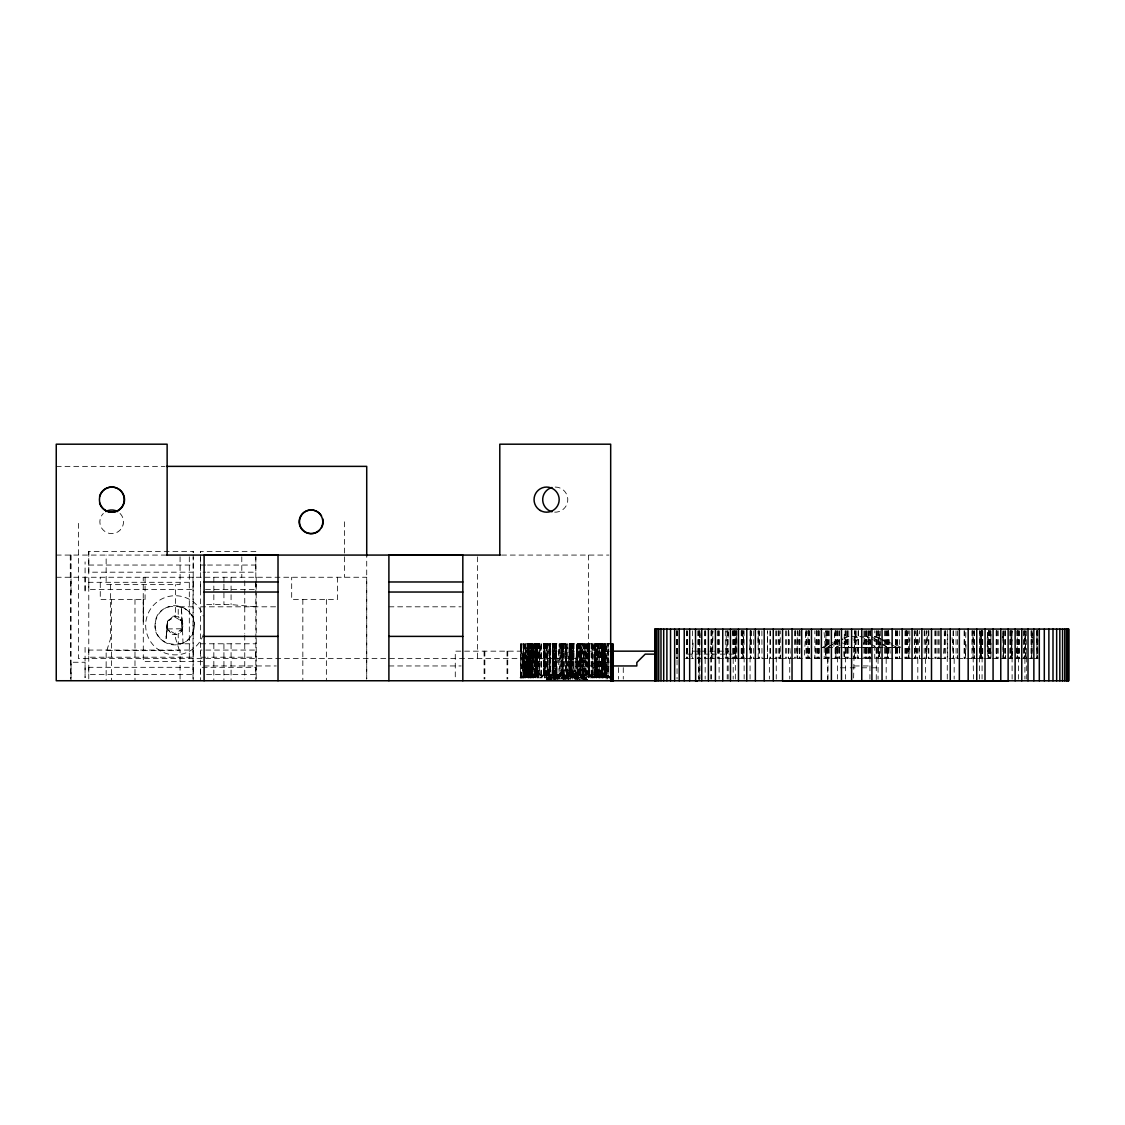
<?xml version="1.0" encoding="UTF-8"?>
<svg xmlns="http://www.w3.org/2000/svg" width="1125" height="1125" viewBox="0 0 1125 1125"><rect width="100%" height="100%" fill="white"/><g stroke="black" fill="none" stroke-linecap="round" stroke-linejoin="round"><path stroke-width="0.75" stroke-dasharray="5 3.75" d="M71.03 677.602L71.03 662.259L85.078 662.259L85.078 677.602L85.078 646.917M71.03 592.594L71.03 577.252M85.078 577.252L85.078 592.594L85.078 561.895M193.191 551.377L193.191 552.487L193.191 551.377L88.777 551.377L88.777 572.189L193.191 572.189L193.191 557.255M200.587 674.452L200.587 667.308L255.839 667.308L255.839 674.452L204.033 674.452M200.587 589.444L200.587 582.3M200.587 557.255L200.587 572.189L205.762 572.189M200.587 551.377L200.587 552.487L200.587 551.377L255.839 551.377L255.839 552.487L255.839 551.377M255.839 582.3L255.839 589.444L204.033 589.444M255.839 557.255L255.839 572.189L207.492 572.189M566.677 679.163L566.677 669.656L572.808 671.808L580.627 679.612M778.275 630.802L780.23 658.561L780.258 630.802M799.073 630.802L797.203 658.561L797.217 630.802M906.764 630.802L908.662 658.561L908.677 630.802M924.455 630.802L926.311 658.561L926.325 630.802M974.447 630.802L974.419 658.561L972.872 630.802L973.027 658.561M609.497 643.795L520.706 643.795L520.608 677.798L527.513 674.845L561.558 674.845L565.664 677.798L565.664 643.795L567.689 677.798L570.22 676.209L571.795 674.845L572.316 643.795M543.994 643.795L543.811 676.209L540.788 677.798L543.994 675.014L543.994 643.795L543.811 676.209L544.317 677.798L545.428 677.798M552.375 674.845L552.431 643.795L552.431 675.014L554.653 677.798L556.608 643.795L556.608 677.798L562.837 674.845L562.12 677.798L559.856 679.275L555.3 674.845L555.37 643.795M580.922 643.795L580.936 674.845L580.978 643.795L580.936 674.845L578.7 677.798L576.731 643.795L575.409 677.053L577.983 679.275L576.562 674.972L576.577 679.303M585.155 674.845L588.628 677.798L588.445 674.845L592.552 677.798L589.43 676.547L589.036 643.795L588.6 674.845L596.222 677.798L592.186 676.237L596.545 643.795L596.222 677.798L589.261 674.845L589.359 643.795L589.359 675.014L592.552 677.798L589.444 675.548L589.542 643.795L589.542 676.209L589.036 677.798L587.925 677.798M711.675 630.802L711.633 658.561L710.227 642.952M732.853 630.802L735.216 658.561L735.244 630.802M990.675 630.802L988.27 658.561L988.312 630.802M1005.3 630.802L1005.258 658.561L1005.483 653.358M1011.853 658.561L1011.895 630.802L1010.728 658.561L1010.686 630.802L1011.853 658.561L1012.486 651.628M1031.653 630.802L1031.611 658.561L1032.173 636.005M1036.898 658.561L1036.941 630.802L1037.433 658.561M572.78 679.247L572.808 671.808L574.411 679.247M589.43 676.547L589.542 643.795M591.975 676.153L592.186 643.795L592.186 676.237M601.636 643.795L601.636 675L608.175 677.278L601.973 675.098L603.633 643.795L603.633 676.237L607.753 677.798L601.973 675.098L601.847 643.795L601.523 674.845L607.753 677.798L601.172 674.845L601.636 643.795L601.453 674.93L604.758 677.798M604.097 643.795L605.25 677.798L605.25 643.795L603.9 676.448L605.25 677.798L605.123 643.795L604.575 674.845L608.878 676.364L608.4 643.795L608.4 676.209M553.823 676.884L548.845 677.798L548.634 676.744L550.083 643.795L550.575 675.998L555.37 679.275L557.592 677.798L559.041 674.845L564.398 679.275L571.219 675.014L573.398 643.795L573.398 676.237L576.731 677.798L576.731 643.795L575.761 677.798L570.994 674.845L571.219 643.795L570.009 674.845L570.009 643.795M596.475 675.014L599.611 677.798L597.684 676.702L598.05 643.795L598.05 677.798L596.236 674.845L596.475 643.795L596.545 677.798L595.35 677.236L596.545 643.795M577.983 643.795L577.983 674.845L580.191 677.798L574.312 674.845L575.761 677.798L571.345 675.295L571.669 643.795L571.795 674.845L575.761 677.798L573.497 679.275L569.461 676.645L567.689 643.795L567.689 677.798M568.955 679.275L573.075 676.041L573.398 643.795M526.711 675.155L527.077 643.795L527.077 675L520.327 677.798M553.078 676.237L554.653 643.795L554.217 677.25L553.148 677.798L551.953 675.408L552.839 643.795L553.191 674.845L546.117 677.798L544.317 643.795L544.317 677.798M957.656 655.087L957.614 658.561L957.586 630.802M544.528 674.845L544.528 643.795L544.092 674.845L540.788 677.798L544.908 674.845L537.131 677.798L538.973 674.845L529.242 677.798L528.089 643.795L528.089 677.798L528.089 643.795L528.089 677.798L531.816 674.845L533.123 643.795L533.123 674.845M608.878 666.197L608.259 676.547L604.772 674.845L605.18 643.795M182.784 626.527L182.208 621.281L174.713 616.978L167.498 621.141L167.498 629.466L174.713 633.614L182.222 629.283L182.7 627.272M530.972 675.337L531.506 643.795L529.72 676.237L525.6 677.798L532.181 674.845L534.206 643.795L534.277 674.845M543.994 675.014L544.528 643.795M588.628 677.798L589.036 643.795L589.036 677.798M167.442 622.87L166.106 638.606L167.498 621.141L166.106 638.606L167.498 621.141L167.456 622.111M757.955 642.952L758.18 630.802L758.18 658.561L757.983 655.087M167.498 621.141L167.372 628.13M569.461 676.645L570.22 643.795L571.345 675.295M588.445 677.63L587.236 643.795L587.236 677.798L578.053 674.845L584.494 677.798L581.667 674.845L580.148 677.798L579.53 676.884L580.275 643.795L580.275 677.531L582.047 679.669M547.805 679.669L548.916 677.531L550.702 643.795L549.816 677.362L548.691 679.612M585.548 679.669L584.438 677.531L584.438 643.795L583.538 677.362L584.663 679.612M987.188 646.425L987.666 630.802L987.722 658.561M167.4 624.178L167.456 627.736L167.386 626.091M570.839 679.092L571.163 670.837L572.498 679.092M602.367 675.337L603.633 643.795L603.9 676.448M537.188 643.795L537.666 674.845L537.188 643.795L535.795 675.506L533.742 677.798L533.742 643.795L535.795 675.506L538.973 674.845L533.742 677.798L537.117 674.845L536.878 643.795L538.003 677.236L537.131 677.798L541.814 674.845M167.47 627.469L167.358 625.233M167.386 624.502L167.498 623.869M557.62 679.669L559.322 677.531L559.322 643.795L557.663 677.362L555.877 679.612M579.136 679.669L577.35 677.531L577.35 643.795L575.691 677.362L577.477 679.612M534.206 643.795L531.9 674.93L531.717 643.795L531.717 675L525.6 677.798L534.094 674.845L525.6 677.798L531.506 675.014L533.123 643.795M584.438 643.795L582.652 677.531L583.65 679.669M735.216 658.561L736.664 630.802L736.748 658.561M564.694 679.177L566.677 643.795L566.733 677.531L568.069 679.669M546.441 679.669L548.367 677.362L570.417 677.531L570.417 643.795L568.547 677.362L570.038 679.612M981.45 630.802L979.917 658.561L979.959 630.802L980.733 658.561L980.733 630.802M749.573 649.884L750.656 630.802L750.502 658.561M908.662 658.561L909.886 637.748M966.136 644.681L965.306 658.561L965.855 630.802M527.513 674.845L529.397 643.795L529.397 674.845M537.666 674.845L539.536 643.795L539.536 674.845M804.361 655.087L805.837 630.802M780.23 658.561L780.455 655.087M926.311 658.561L928.111 630.802M917.452 630.802L915.567 658.561L915.258 630.802M816.764 630.802L814.852 658.561L814.852 630.802M833.85 646.425L834.947 630.802M880.355 642.952L879.244 658.561L879.244 630.802L878.4 658.561L878.4 630.802M521.691 677.222L524.081 643.795L524.081 676.237L520.116 677.798L609.708 677.798L601.523 674.845M943.636 653.358L945.253 630.802M527.077 675L529.397 643.795M580.148 677.798L581.667 674.845L580.922 675.014L580.767 643.795M568.856 679.233L569.616 670.163L570.614 679.233M728.466 632.531L726.23 658.561L726.23 630.802M1002.656 637.748L1003.275 630.802L1003.43 658.561M686.236 653.358L687.67 637.748M691.889 656.831L693.337 641.208M538.003 677.236L541.167 643.795L541.167 676.237L536.808 677.798L536.808 643.795L536.878 675.014L528.595 677.798M520.748 677.616L524.081 643.795M554.217 679.669L555.989 677.531L559.322 643.795M575.733 679.669L574.031 677.531L577.35 643.795M570.417 643.795L566.733 677.531L565.312 679.669M523.125 677.798L525.712 676.209L523.125 643.795L523.125 677.798L528.23 643.795L528.23 676.237L523.645 677.798L524.489 677.433L528.23 643.795L530.761 674.845L530.761 643.795M562.739 679.233L563.737 670.163L566.677 669.656M167.484 626.962L166.106 638.606L167.372 625.598M566.873 679.177L568.125 669.783L568.645 679.177M608.808 648.914L605.123 676.237L608.864 677.433M560.841 679.092L562.191 670.837L563.737 670.163L561.023 679.233M533.742 676.209L530.677 677.798L536.217 675.816L536.386 674.845L530.677 677.798L535.669 676.702L535.289 643.795L535.289 677.798L535.289 643.795L535.852 676.237L530.677 677.798L531.773 676.842M169.312 631.209L168.623 630.098L170.48 632.644M558.942 679.247L560.545 671.808L562.191 670.837L559.223 679.092M182.292 629.044L182.784 626.878M181.913 628.031C184.43 631.673 173.081 638.409 169.791 631.856M562.95 679.177L565.214 669.783M557.17 679.233L558.773 673.172L560.545 671.808L557.395 679.247M566.438 677.798L565.664 643.795L566.677 677.63L567.436 677.798M183.023 643.781L182.475 628.481C181.561 631.73 181.35 619.214 181.927 620.48L182.784 624.136M555.441 679.303L556.791 674.972L558.773 673.172L555.75 679.233M106.847 650.433L110.588 638.606L110.588 584.634M553.739 679.612L556.791 674.972L554.203 679.303M524.489 677.433L527.006 676.631L528.23 643.795L528.778 674.845L522.112 677.798L525.094 676.547L523.125 643.795L524.208 677.039L522.112 677.798L524.939 676.209L520.959 643.795L520.959 677.798L526.753 675.717L525.712 643.795L525.712 676.209L528.244 674.845L521.002 677.798L520.706 643.795M835.973 658.561L835.706 647.55L842.625 642.881M550.913 679.612L551.883 677.362L550.083 679.612M181.913 622.308L182.208 621.281L182.489 622.125M863.213 644.33L866.827 636.455L869.836 638.044M549.689 679.669L550.702 677.531L550.702 643.795M557.944 677.053L557.592 677.798L562.837 674.845L559.955 676.237L559.955 643.795M547.158 679.612L548.367 677.362M546.638 679.669L547.819 677.531L547.819 643.795M168.764 620.409L173.166 616.205M168.623 620.494L169.312 619.383M570.994 674.845L562.345 674.845L562.134 643.795L562.134 675.014L563.344 643.795L563.133 676.209L562.12 677.798L561.038 643.795L561.038 674.845M563.316 679.612L564.806 677.362M553.148 677.798L555.3 674.845L552.839 675.014L552.839 643.795M548.114 679.612L549.816 677.362L548.916 643.795L548.916 677.531M550.575 675.998L548.845 677.798L550.083 676.209L550.083 643.795M844.242 647.522L847.884 647.522L849.839 645.075L847.87 647.522L835.748 647.48L839.391 647.48M548.986 679.669L550.702 677.531L548.916 643.795M552.727 679.612L554.541 677.362M551.306 679.669L553.078 677.531L553.078 643.795L552.923 675.928L551.672 674.845L548.845 677.798M181.913 621.844L181.322 606.811L182.292 621.408L181.069 618.595L178.425 616.837M544.725 677.798L544.317 643.795L544.725 677.798L548.198 674.845M570.417 677.531L585.703 677.362L587.095 679.669L585.886 677.531L585.886 643.795L585.802 674.845M167.498 628.931L182.363 628.777M854.198 642.502L861.764 636.455L870.609 643.5M844.003 641.967L852.258 636.455L861.764 636.455M533.742 677.798L535.669 676.702M832.472 644.372L826.594 647.536L821.897 647.48L832.739 647.494M833.948 643.57L842.794 638.831M844.256 638.044L848.967 636.455L844.495 638.677M835.706 647.55L852.216 638.831M853.706 638.044L856.716 636.455L858.881 641.18M832.556 644.583L826.594 647.536L829.87 647.508M834.047 643.837L842.991 639.408M527.948 677.798L534.094 674.845M181.913 629.156L182.447 628.481M530.198 643.795L530.198 674.845L528.173 643.795L528.581 674.845L522.112 677.798L529.186 674.845L521.002 677.798L525.094 676.547M179.072 633.445L178.242 633.811L178.228 643.781L193.191 643.781M823.345 646.847L832.964 642.656M834.483 641.995L842.456 638.522M844.031 637.847L847.209 636.455M523.645 677.798L530.48 674.845M520.116 677.798L527.681 674.845M180.113 620.086L181.575 619.664L179.986 620.016M181.913 623.109L182.517 622.406M551.953 675.408L555.3 674.845M172.912 616.233L175.486 616.092M176.512 634.345L174.713 634.542L175.486 634.5M887.555 658.561L887.555 647.48L901.631 647.48L897.061 647.55L890.972 644.583M180.661 620.409L181.927 620.48M875.391 647.55L896.794 647.55L875.911 647.55L884.348 647.48M826.734 647.55L832.627 647.48M881.873 644.372L887.892 647.536L890.508 647.48M861.764 647.48L847.87 647.522M56.25 466.369L165.009 466.369M56.25 555.075L166.556 555.075M501.525 555.075L608.948 555.075M88.777 565.045L193.191 565.045M200.587 565.045L205.762 565.045M207.492 565.045L255.839 565.045M56.25 577.252L366.722 577.252L366.722 678.98L366.722 556.453M206.677 604.603L231.075 604.603L255.839 606.811M193.191 606.811L178.228 606.811L178.228 616.753L179.058 617.161L174.713 616.064L175.612 616.106L175.641 584.634M200.587 606.811L276.3 606.811M388.898 606.811L461.109 606.811M863.269 636.455L871.27 636.455L880.959 642.923M900.183 646.847L874.575 636.455L880.537 639.408M200.587 643.781L255.839 643.781M841.092 647.48L847.631 647.55M853.341 647.48L873.563 647.48M609.595 651.164L455.273 651.164L455.273 678.994M676.308 651.164L677.883 651.164M692.184 651.164L728.789 651.164M686.602 654.131L709.031 654.131M205.762 657.211L200.587 657.211L200.587 650.067L255.839 650.067L255.839 657.211L207.492 657.211M685.42 658.561L690.173 658.561M691.453 658.561L693.577 658.561M696.966 658.561L709.172 658.561M709.973 658.561L830.152 658.561M831.938 658.561L872.339 658.561M910.378 658.561L874.744 658.561L874.786 630.802M910.941 658.561L940.177 658.561M940.43 658.561L947.686 658.561L947.686 630.802M949.092 658.561L983.306 658.561M983.855 658.561L990.942 658.561L990.942 630.802L990.816 658.561M992.531 658.561L1006.242 658.561M1008.45 658.561L1012.584 658.561M1015.102 658.561L1020.938 658.561M1022.372 658.561L1027.378 658.561M1028.812 658.561L1032.37 658.561M1034.128 658.561L1038.122 658.561M202.641 661.57L143.297 661.57L143.241 577.252M204.103 665.958L276.3 665.958M388.898 665.958L461.109 665.958M577.688 665.958L609.005 665.958M854.227 665.958L861.764 665.958M863.269 665.958L872.325 665.958M840.333 667.8L848.573 667.8M850.219 667.8L858.473 667.8M861.764 667.8L870.005 667.8M871.664 667.8L879.905 667.8M571.795 674.845L605.827 674.845L608.611 676.027M604.969 677.63L599.259 674.845L607.753 677.798M863.466 647.48L870.286 647.522M873.788 647.536L865.744 647.48L865.744 658.561M893.658 647.508L896.794 647.55M847.884 647.522L857.784 647.48L857.784 658.561M181.913 629.466L180.661 630.183M589.444 675.548L596.222 677.798L591.539 674.845L599.611 677.798L594.38 674.845L596.166 675.014L604.097 677.798L603.956 643.795L605.827 674.845M896.934 647.536L891.042 644.372M181.097 629.93L181.927 630.112M551.672 674.845L552.431 675.014L552.375 643.795M608.133 677.236L601.847 675.014L602.002 643.795M594.38 674.845L602.663 677.798L599.259 674.845M609.075 676.617L604.167 674.845L608.414 676.617M605.081 675.014L609.441 676.688M182.756 623.7L182.714 623.292M570.755 675.773L571.233 677.798L570.22 676.209L570.22 643.795L570.755 675.773L575.761 677.798L571.669 675.014L571.669 643.795M609.455 676.617L605.18 675.014M608.948 676.111L606.234 674.986L606.277 643.795L606.642 675.155M597.684 676.702L597.487 643.795L597.487 676.237L596.967 674.845L602.663 677.798L595.688 674.845L593.817 643.795L593.817 674.845M602.873 674.845L608.344 677.208M573.075 676.041L570.516 674.845L571.233 677.798M608.175 676.322L605.109 674.845L607.641 676.209L607.641 643.795L608.259 676.547M882.028 640.153L889.481 643.837M602.663 677.798L599.611 676.209L599.611 643.795M871.341 638.831L880.369 643.584M876.319 636.455L880.748 638.831M882.211 639.619L889.58 643.57M882.281 643.809L887.892 647.536M584.494 677.798L582.764 675.998L580.5 643.795L583.27 676.209L584.494 677.798L580.163 674.845L578.812 643.795L578.7 677.798M871.861 644.513L875.658 647.522M547.819 677.531L546.244 679.669L547.467 677.531L547.552 643.795M584.367 679.669L582.652 677.531L582.652 643.795L584.438 677.531M866.827 636.455L870.75 641.377M583.256 679.612L581.47 677.362L582.441 679.612M585.239 679.612L583.538 677.362L582.652 643.795M585.492 643.795L585.534 677.531L586.913 679.669M587.039 679.612L585.703 677.362L586.969 679.612M585.534 677.531L586.702 679.669M584.986 677.362L586.181 679.612M578.812 677.362L579.614 679.612M179.367 650.433L175.641 638.606L175.641 634.486M576.183 679.233L574.58 673.172L574.692 679.233M524.939 643.795L526.641 675.605L521.002 677.798L524.939 676.209L524.939 643.795L528.272 675.014M700.284 637.748L699.652 630.802L699.694 658.561M548.634 676.744L546.117 643.795L546.117 677.798M952.073 637.748L953.634 658.561L953.634 630.802M593.817 643.795L596.166 675.014L596.166 643.795M1037.067 630.802L1037.827 641.208M870.117 630.802L870.483 636.005M843.792 651.628L844.284 658.561L844.284 630.802M888.581 630.802L890.17 653.358M824.105 632.531L825.933 658.561L825.933 630.802M806.063 630.802L807.947 658.561L807.947 630.802M1032.23 637.748L1031.78 630.802L1031.808 658.561M795.417 630.802L797.203 658.561M788.752 630.802L790.552 658.561M602.592 643.795L602.592 674.845L602.494 643.795L604.575 674.845M917.662 630.802L919.378 658.561L919.378 630.802M1026.309 658.561L1024.664 630.802L1024.523 658.561L1025.409 630.802L1025.48 658.561M578.812 643.795L580.5 675.014L580.627 643.795M742.12 630.802L743.569 658.561L743.611 630.802L742.795 658.561L742.795 630.802M604.772 674.845L603.155 643.795L603.155 674.845M1016.733 648.155L1017.267 658.561L1017.267 630.802M987.216 637.748L988.27 658.561M561.684 675.014L561.684 643.795L563.133 676.209M535.852 676.237L535.852 643.795L536.878 675.014M596.236 674.845L595.35 643.795L595.35 674.845M561.684 643.795L562.12 677.798L566.677 674.845L566.677 677.798M578.7 643.795L579.53 676.884M561.038 643.795L561.558 674.845M535.852 643.795L536.217 675.816M924.202 630.802L924.188 658.561M167.47 623.644L167.498 629.466M972.773 630.802L973.462 679.106M917.564 630.802L917.578 658.561M816.877 630.802L817.327 658.561M805.95 630.802L805.964 658.561M589.359 643.795L589.388 675.197L596.222 677.798L589.261 674.845L588.811 643.795L588.811 674.845M1037.77 630.802L1037.77 658.561M1037.714 630.802L1037.714 658.561M1036.561 630.802L1036.561 658.561M1032.089 630.802L1032.089 658.561M1031.02 630.802L1031.02 658.561M1026.309 630.802L1026.295 679.106M1024.903 658.561L1024.903 679.106M1024.031 630.802L1024.031 658.561M1023.834 630.802L1023.834 658.561M1019.489 630.802L1019.489 658.561M1018.828 630.802L1018.828 658.561M1018.42 630.802L1018.364 679.106M1017.83 630.802L1017.83 658.561M1017.408 630.802L1017.408 658.561M1016.831 630.802L1016.831 658.561M1012.022 630.802L1012.12 679.106M1011.684 630.802L1011.684 658.561M1010.447 630.802L1010.447 658.561M1009.842 630.802L1009.842 658.561M1005.145 630.802L1005.145 658.561M1004.077 630.802L1004.077 658.561M1003.191 658.561L1003.092 630.802L1002.966 658.561M998.227 630.802L998.227 658.561M997.327 630.802L997.298 658.561M996.525 630.802L996.525 658.561M996.384 630.802L996.384 658.561M996.159 630.802L996.159 658.561M990.225 630.802L990.225 658.561M989.592 630.802L989.592 658.561M989.452 630.802L989.452 658.561M988.791 630.802L988.791 658.561M988.608 630.802L988.608 658.561M982.772 630.802L982.772 658.561M982.308 630.802L982.308 658.561M982.167 630.802L982.055 679.036M981.056 630.802L981.056 658.561M979.453 630.802L979.383 679.106M974.039 630.802L974.039 658.561M971.93 630.802L971.93 658.561M964.702 630.802L964.702 658.561M964.111 630.802L964.111 658.561M956.025 630.802L956.095 658.561M954.169 658.561L954.169 679.106M953.044 630.802L953.044 658.561M947.278 679.106L947.236 630.802M945.38 630.802L945.38 658.561M944.283 630.802L944.283 658.561M939.122 630.802L939.122 658.561M938.152 630.802L938.152 658.561M936.9 630.802L936.9 658.561M935.311 630.802L935.311 658.561M934.917 630.802L934.917 658.561M928.87 630.802L928.87 658.561M928.223 630.802L928.223 658.561M926.142 630.802L926.142 658.561M925.411 658.561L925.411 679.106M917.803 658.561L917.803 679.106M916.791 630.802L916.791 658.561M914.822 630.802L914.822 658.561M914.231 630.802L914.414 658.561M909.788 630.802L909.788 658.561M907.313 630.802L907.313 658.561M906.652 630.802L906.652 658.561M906.202 630.802L906.202 658.561M905.611 630.802L905.611 658.561M905.048 630.802L904.866 658.561M899.663 630.802L899.663 658.561M899.325 647.48L899.325 658.561M897.694 630.802L897.623 658.561M897.019 630.802L897.019 658.561M896.288 630.802L896.288 658.561M895.584 630.802L895.57 658.561M895.388 630.802L895.388 658.561M888.469 630.802L888.469 658.561M887.991 630.802L887.991 658.561M887.737 630.802L887.737 658.561M886.866 630.802L886.866 658.561M886.177 658.561L886.177 679.106M886.008 630.802L886.008 658.561M885.825 630.802L885.825 658.561M884.573 630.802L884.573 658.561M880.284 630.802L880.284 658.561M878.217 630.802L878.217 658.561M878.062 658.561L878.062 679.106M877.387 630.802L877.331 658.561M876.375 630.802L876.263 680.737M876.178 630.802L876.178 658.561M870.328 630.802L870.328 658.561M869.991 630.802L869.92 679.106M869.695 647.48L869.695 658.561M869.006 630.802L869.006 658.561M868.402 630.802L868.402 658.561M867.853 630.802L867.853 658.561M866.7 630.802L866.7 658.561M866.517 630.802L866.517 658.561M865.223 630.802L865.223 658.561M864.956 630.802L864.956 658.561M863.93 630.802L863.93 658.561M858.572 630.802L858.572 658.561M858.319 630.802L858.319 658.561M856.828 630.802L857.025 658.561M855.675 630.802L855.675 658.561M855.127 630.802L855.127 658.561M854.522 658.561L854.522 630.802L853.608 679.106M853.833 647.48L853.833 658.561M848.784 630.802L848.742 658.561M847.35 630.802L847.35 658.561M847.153 630.802L847.153 658.561M846.141 630.802L846.211 658.561M845.311 630.802L845.466 679.106M845.128 630.802L845.128 658.561M839.292 630.802L839.292 658.561M839.18 647.48L839.18 658.561M838.955 630.802L838.955 658.561M837.717 630.802L837.717 658.561M837.52 630.802L837.366 679.106M836.663 630.802L836.663 658.561M835.791 630.802L835.791 658.561M835.537 630.802L835.537 658.561M835.073 630.802L835.073 658.561M829.223 630.802L829.223 658.561M828.141 630.802L828.141 658.561M827.958 630.802L827.958 679.064M827.719 658.561L827.719 680.737M827.241 630.802L827.241 658.561M826.509 630.802L826.509 658.561M825.834 630.802L825.834 658.561M824.203 647.48L824.203 658.561M819.577 630.802L819.577 658.561M818.662 630.802L818.662 658.561M818.48 630.802L818.48 658.561M817.917 630.802L817.917 658.561M816.216 630.802L816.216 658.561M809.297 630.802L809.297 658.561M809.114 630.802L809.114 658.561M808.706 630.802L808.706 658.561M808.27 630.802L808.27 658.561M806.737 630.802L806.737 658.561M800.072 630.802L799.889 658.561M799.636 630.802L799.636 658.561M799.341 630.802L799.186 658.561M797.4 630.802L797.4 658.561M795.305 630.802L795.305 658.561M794.658 630.802L794.658 658.561M789.736 658.561L789.736 679.036M788.639 630.802L788.639 658.561M788.217 630.802L788.217 658.561M786.628 630.802L786.628 658.561M785.377 630.802L785.377 658.561M779.245 630.802L779.245 658.561M778.148 630.802L778.148 658.561M776.292 630.802L776.25 679.106M775.842 630.802L775.842 658.561M770.484 630.802L770.484 658.561M769.908 630.802L769.908 658.561M769.359 658.561L769.359 679.106M761.892 630.802L761.977 658.561M759.417 630.802L759.417 658.561M758.841 630.802L758.841 658.561M753.722 630.802L753.722 658.561M751.598 630.802L751.598 658.561M750.769 630.802L750.769 658.561M750.08 630.802L750.066 679.106M744.075 630.802L744.159 679.106M742.472 630.802L742.472 658.561M742.05 630.802L742.022 658.561M741.361 630.802L741.361 658.561M741.22 630.802L741.22 658.561M736.875 630.802L736.875 658.561M735.806 630.802L735.806 658.561M735.342 679.078L735.342 654.131L710.761 654.131L710.761 679.078M734.934 630.802L734.934 658.561M734.738 630.802L734.738 658.561M734.091 630.802L734.091 658.561M733.95 630.802L733.95 658.561M733.303 630.802L733.303 658.561M733.191 658.561L733.191 679.106M732.712 630.802L732.712 658.561M728.142 630.802L728.17 679.106M727.369 630.802L727.186 679.078M727.144 630.802L727.017 658.561M725.316 630.802L725.316 658.561M719.452 630.802L719.452 658.561M719.1 658.561L719.1 679.106M718.383 630.802L718.383 658.561M718.228 630.802L718.228 658.561M717.286 630.802L717.286 658.561M712.856 658.561L712.856 630.802L711.633 658.561L711.506 630.802M711.844 630.802L711.844 658.561M711.408 630.802L711.408 679.106M710.944 630.802L710.944 658.561M705.712 630.802L705.712 658.561M705.164 658.561L705.164 679.106M705.122 630.802L705.122 658.561M704.714 630.802L704.714 658.561M699.862 630.802L699.961 678.994M699.497 630.802L699.497 658.561M699.216 651.164L699.216 680.737M698.962 630.802L698.934 679.078M698.639 658.561L698.639 679.106M698.119 630.802L698.133 658.561M698.048 630.802L698.048 658.561M692.508 630.802L692.508 658.561M687.459 630.802L687.459 658.561M686.967 630.802L686.967 658.561M686.63 630.802L686.587 658.561M677.7 630.802L677.531 658.561M677.32 630.802L677.32 658.561M677.039 651.164L677.039 678.994M676.645 630.802L676.786 658.561M676.477 630.802L676.477 658.561M623.264 667.603L623.264 679.092M618.581 667.603L618.581 679.092M607.261 665.958L607.261 679.092M606.108 665.958L606.108 679.092M601.341 643.795L601.341 674.845M601.102 643.795L601.102 674.845M600.609 643.795L600.609 674.845M600.23 643.795L600.23 674.845M599.077 643.795L599.147 674.845M598.894 643.795L598.894 674.845M598.655 643.795L598.655 674.845M598.303 643.795L598.303 674.845M597.698 643.795L597.642 674.845M597.248 643.795L597.248 674.845M595.856 643.795L595.856 674.845M594.127 643.795L594.127 674.845M592.495 643.795L592.495 674.845M592.116 643.795L592.116 674.845M591.708 643.795L591.708 674.845M589.88 643.795L589.88 674.845M588.502 555.075L588.502 658.561L78.427 658.561L78.427 521.803M588.234 643.795L588.234 674.845M587.981 643.795L587.981 674.845M586.898 643.795L586.898 674.845M586.125 643.795L586.125 674.845M583.833 643.795L583.833 674.845M583.27 643.795L583.27 676.209M579.403 643.795L579.403 674.845M577.772 643.795L577.688 679.092M574.031 643.795L574.031 677.531M572.456 643.795L572.428 674.845M571.936 643.795L571.936 674.845M571.219 643.795L571.219 675.014M569.503 643.795L569.503 674.845M569.419 643.795L569.419 674.845M569.18 643.795L569.18 674.845M564.173 643.795L564.173 674.845M563.934 643.795L563.85 674.845M562.922 643.795L562.922 677.531M561.417 643.795L561.417 674.845M560.883 643.795L560.911 674.845M556.552 643.795L556.552 674.845M555.989 643.795L555.989 677.531M555.581 643.795L555.581 674.845M554.653 643.795L554.653 677.798M553.95 643.795L553.95 674.845M552.572 643.795L552.727 674.845M549.506 643.795L549.506 674.845M547.228 643.795L547.228 674.845M546.455 643.795L546.455 674.845M545.358 643.795L545.358 674.845M545.105 643.795L545.105 674.845M543.811 643.795L543.811 676.209M543.473 643.795L543.473 674.845M541.631 643.795L541.631 674.845M540.858 643.795L540.858 674.845M539.227 643.795L539.227 674.845M538.875 643.795L538.791 674.845M538.003 643.795L538.003 674.845M537.497 643.795L537.497 674.845M536.105 643.795L536.105 674.845M535.655 643.795L535.655 674.845M535.064 643.795L535.064 674.845M534.684 643.795L534.684 674.845M534.445 643.795L534.445 674.845M532.744 643.795L532.744 674.845M532.252 643.795L532.252 674.845M532.013 643.795L532.013 674.845M531.534 643.795L531.506 675.014M531.352 643.795L531.352 674.845M530.859 643.795L530.859 674.845M529.72 643.795L529.72 676.237M529.242 643.795L529.242 677.798M523.856 643.795L523.856 677.644M507.755 651.164L507.755 678.994M507.023 651.164L507.023 678.994M484.847 651.164L484.847 678.994M484.102 651.164L484.102 678.994M477.619 556.819L477.619 658.561M344.545 521.803L344.545 577.252M337.5 577.252L337.5 599.428L291.684 599.428L291.684 577.252M326.363 599.428L326.363 680.737M302.836 599.428L302.836 680.737M256.205 577.252L256.205 582.511M256.205 584.269L256.205 636.891M256.205 638.648L256.205 678.98M255.839 555.075L255.839 680.737M244.758 580.753L244.758 633.375M244.758 635.133L244.758 678.98M241.791 556.777L241.791 577.252M231.075 577.252L231.075 604.603M231.075 643.781L231.075 680.737M223.931 577.252L223.931 582.37M223.931 584.086L223.931 604.603M223.931 643.781L223.931 680.737M213.834 577.252L213.834 604.603M213.834 643.781L213.834 680.737M200.587 555.075L200.587 680.737M193.191 555.075L193.191 680.737M193.008 577.252L193.008 678.98M189.309 556.819L189.309 658.561M180.07 556.805L180.07 584.634L106.144 584.634L106.144 555.075M180.07 679.05L180.07 650.433L106.144 650.433L106.144 680.737M145.083 577.252L145.083 599.428L100.266 599.428L100.266 577.252M134.986 599.428L134.986 680.737M111.375 599.428L111.375 680.737M88.777 551.377L88.777 680.737M71.03 555.075L71.03 680.737M70.678 555.075L70.678 678.994M70.284 555.075L70.284 577.252M555.23 487.055A12.572 12.572 0 0 1 567.689 501.272A12.572 12.572 0 0 1 551.981 511.763M120.052 513.436A11.827 11.827 0 0 1 120.052 530.17A11.827 11.827 0 0 1 103.331 530.17A11.827 11.827 0 0 1 103.331 513.436M203.358 634.43A29.573 29.573 0 0 1 157.852 649.223A29.573 29.573 0 0 1 157.852 601.369A29.573 29.573 0 0 1 203.358 616.163M88.777 667.308L88.777 674.452L193.191 674.452L193.191 667.308L88.777 667.308M88.777 650.067L88.777 657.211L193.191 657.211L193.191 650.067L88.777 650.067M88.777 582.3L88.777 589.444L193.191 589.444L193.191 582.3L88.777 582.3M155.222 623.377C151.566 648.394 192.895 652.472 194.203 627.216C197.859 602.198 156.516 598.12 155.222 623.377M547.636 677.362L546.384 679.612L547.636 677.362M856.716 636.455L853.763 640.153L856.716 636.455M180.113 630.506L181.575 630.928L180.113 630.506M522.9 676.941L520.959 677.798L524.475 676.364L520.959 643.795L522.9 676.941M143.283 599.428L143.297 623.391L143.283 599.428M981.548 658.561L981.548 630.802L981.478 658.561M767.503 658.561L767.503 630.802L767.433 658.561M594.562 674.845L594.562 643.795L594.478 674.845M163.308 641.222A19.589 19.589 0 0 0 194.203 627.216A19.589 19.589 0 0 0 166.627 607.458A19.589 19.589 0 0 0 163.308 641.222"/><path stroke-width="1.5" d="M871.917 680.808L871.917 629.072M612.52 677.798L612.352 680.737L612.394 643.795L610.355 662.653M609.736 677.798L613.237 677.798L613.013 680.737L612.647 643.795L609.736 643.795M612.394 643.795L612.731 677.798L612.647 643.795L612.633 677.644L611.241 680.737L611.522 677.798M696.234 680.808L697.233 680.808M695.433 680.808L696.966 680.737L695.644 680.808L695.517 629.072M827.719 680.737L830.152 680.737M829.322 680.808L837.366 680.808M1008.45 680.808L783.366 680.808M979.383 680.808L985.008 680.808L985.064 629.072M827.958 680.808L865.744 680.737M846.211 680.737L893.194 680.737M822.853 680.737L985.008 680.808M857.784 680.737L901.645 680.737M166.753 466.369L366.722 466.369L366.722 555.975M166.795 555.075L500.133 555.075M204.103 581.977L278.016 581.977M388.898 581.977L462.825 581.977M204.103 592.031L278.016 592.031M388.898 592.031L462.825 592.031M204.103 636.384L278.016 636.384M388.898 636.384L462.825 636.384M613.111 651.164L655.523 651.164M655.552 654.131L645.202 654.131L636.834 662.484L636.834 665.958L612.112 665.958M876.263 680.737L1004.428 680.808M869.695 680.737L883.209 680.808L880.931 680.737M825.905 680.737L840.333 680.808L833.02 680.737M830.334 680.737L840.333 680.808M877.331 680.737L883.209 680.808M609.722 676.744L612.352 677.798L610.045 676.842M610.031 676.842L612.352 677.798M1068.497 629.072L1068.497 680.808M1067.752 629.072L1067.752 680.808M1066.514 629.072L1066.514 680.808M1064.77 629.072L1064.77 680.808M1062.548 629.072L1062.548 680.808M1059.834 629.072L1059.834 680.808M1056.656 629.072L1056.656 680.808M1053 629.072L1053 680.808M1048.88 629.072L1048.88 680.808M1044.309 629.072L1044.309 680.808M1039.303 629.072L1039.303 680.808M1033.861 629.072L1033.861 680.808M1028.011 629.072L1028.011 680.808M1021.767 629.072L1021.767 680.808M1015.13 629.072L1015.13 680.808M1008.127 629.072L1008.127 680.808M1000.772 629.072L1000.772 680.808M993.08 629.072L993.08 680.808M976.753 629.072L976.753 680.808M968.175 629.072L968.175 680.808M959.344 629.072L959.344 680.808M950.259 629.072L950.259 680.808M940.978 629.072L940.978 680.808M931.5 629.072L931.5 680.808M921.853 629.072L921.853 680.808M912.052 629.072L912.052 680.808M902.152 629.072L902.152 680.808M892.139 629.072L892.139 680.808M882.056 629.072L882.056 680.808M861.764 629.072L861.764 680.808M851.611 629.072L851.611 680.808M841.472 629.072L841.472 680.808M831.389 629.072L831.389 680.808M821.391 629.072L821.391 680.808M811.477 629.072L811.477 680.808M801.675 629.072L801.675 680.808M792.028 629.072L792.028 680.808M782.55 629.072L782.55 680.808M773.269 629.072L773.269 680.808M764.198 629.072L764.198 680.808M755.353 629.072L755.353 680.808M746.775 629.072L746.775 680.808M738.464 629.072L738.464 680.808M730.463 629.072L730.463 680.808M722.756 629.072L722.756 680.808M715.402 629.072L715.402 680.808M708.398 629.072L708.398 680.808M701.761 629.072L701.761 680.808M689.667 629.072L689.667 680.808M684.225 629.072L684.225 680.808M679.219 629.072L679.219 680.808M674.648 629.072L674.648 680.808M670.542 629.072L670.542 680.808M666.886 629.072L666.886 680.808M663.694 629.072L663.694 680.808M660.98 629.072L660.98 680.808M658.758 629.072L658.758 680.808M657.028 629.072L657.028 680.808M655.777 629.072L655.777 680.808M655.031 629.072L655.031 680.808M654.778 680.808L654.778 629.072L1068.75 629.072L1068.75 680.808L56.25 680.737L56.25 444.192L167.133 444.192L167.133 555.075M613.237 677.798L613.237 680.737L613.013 677.798M611.241 677.798L611.241 680.737M610.678 680.737L610.678 444.192L499.795 444.192L499.795 555.075M462.825 680.737L462.825 555.075L388.898 555.202L388.898 680.737M278.016 680.737L278.016 555.075L204.103 555.202L204.103 680.737M551.981 511.763A12.572 12.572 0 0 1 551.981 487.491M99.548 496.378A12.572 12.572 0 0 1 118.898 489.333A12.572 12.572 0 0 1 118.898 509.92A12.572 12.572 0 0 1 99.548 502.875M322.706 518.737A11.827 11.827 0 0 1 321.525 527.723M319.655 530.17A11.827 11.827 0 0 1 302.231 529.411A11.827 11.827 0 0 1 304.495 512.114A11.827 11.827 0 0 1 321.525 515.897M105.778 511.566A11.827 11.827 0 0 1 117.605 511.566M540.337 510.511A12.572 12.572 0 0 0 559.181 499.627A12.572 12.572 0 0 0 540.337 488.742A12.572 12.572 0 0 0 540.337 510.511M105.694 510.511A12.572 12.572 0 0 0 124.538 499.627A12.572 12.572 0 0 0 105.694 488.742A12.572 12.572 0 0 0 105.694 510.511M302.611 530.17A11.827 11.827 0 0 0 322.397 524.869A11.827 11.827 0 0 0 307.913 510.384A11.827 11.827 0 0 0 302.611 530.17"/></g></svg>
